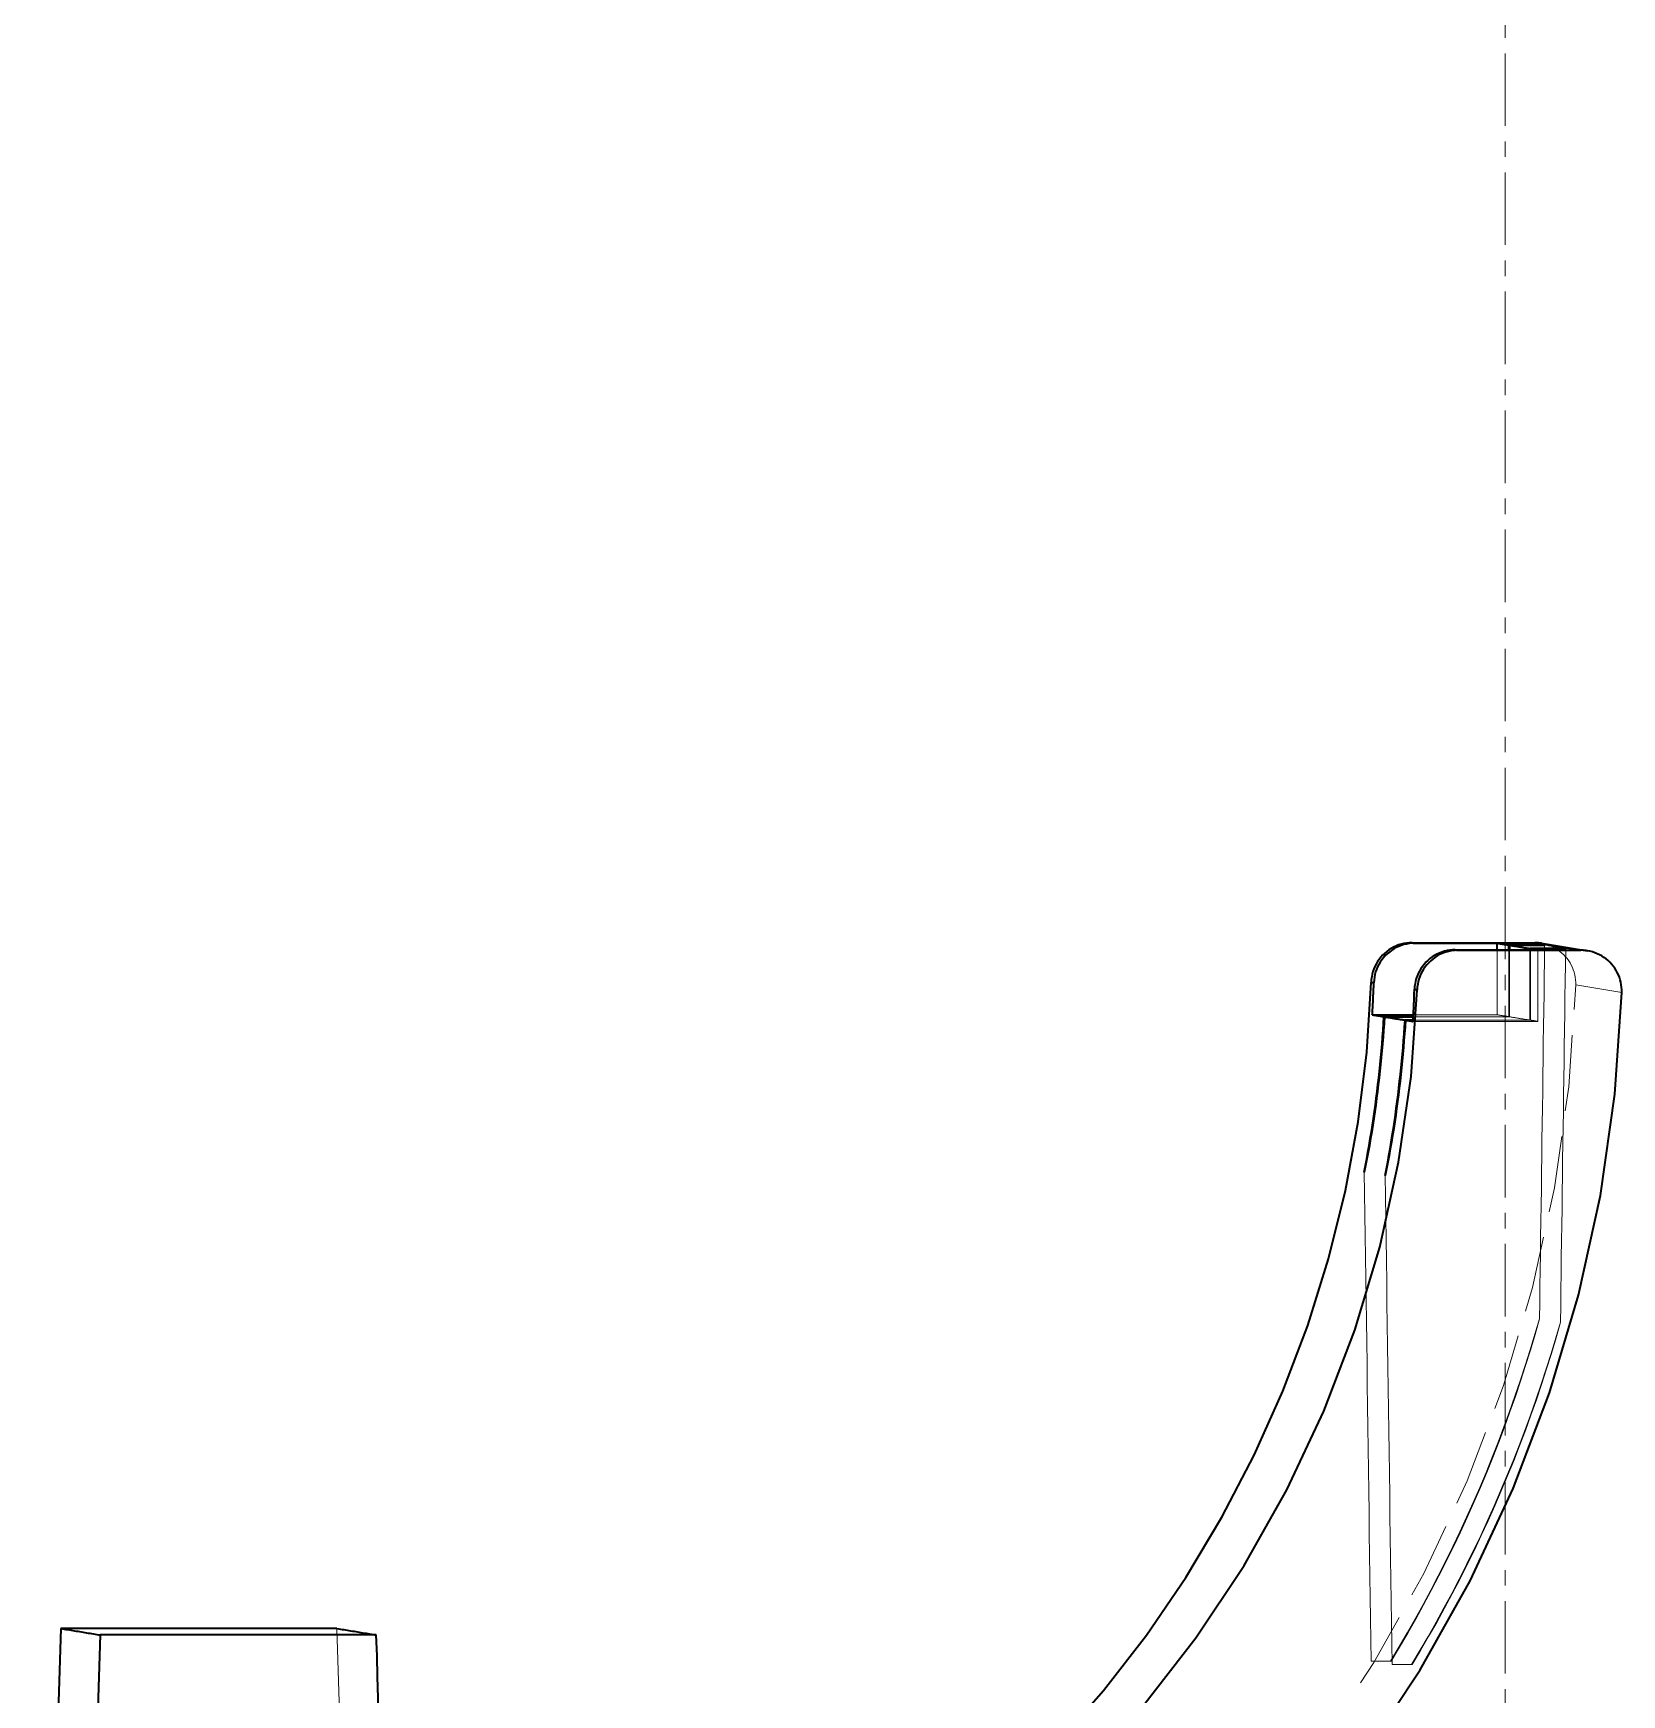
# Model space of a CAD drawing. Header units: millimetres. Extents: x 10 to 410, y 10 to 287.
# Drawn here: x 317.78 to 333.13, y 76.15 to 92.2 of the extents above; entities that cross this region are included whole.
import ezdxf

# ---------------------------------------------------------------- set-up
doc = ezdxf.new("R2010")
doc.units = ezdxf.units.MM
doc.linetypes.add('CENTER', pattern=[1.15, 0.7, -0.15, 0.15, -0.15])
doc.linetypes.add('DASHED', pattern=[0.75, 0.5, -0.25])
for name, color, linetype, lineweight in [('CENTER', 4, 'CENTER', 13), ('HIDDEN', 8, 'DASHED', 18), ('VISIBLE', 7, 'CONTINUOUS', 35)]:
    doc.layers.add(name, color=color, linetype=linetype, lineweight=lineweight)

msp = doc.modelspace()

# ---------------------------------------------------------------- linework, layer by layer
at = {"layer": 'CENTER'}
msp.add_line((332, 66), (332, 155), dxfattribs=at)
at = {"layer": 'HIDDEN'}
for points in [[(331.924, 82.714), (331.924, 82.741), (331.924, 82.768), (331.924, 82.795), (331.924, 82.823), (331.924, 82.85), (331.924, 82.877), (331.924, 82.905), (331.924, 82.932), (331.924, 82.959), (331.924, 82.987), (331.924, 83.014), (331.924, 83.041), (331.924, 83.068), (331.924, 83.096), (331.924, 83.123), (331.924, 83.15), (331.924, 83.178), (331.924, 83.205), (331.924, 83.232), (331.924, 83.26), (331.924, 83.287), (331.924, 83.314), (331.924, 83.341)], [(332.036, 82.695), (332.036, 82.723), (332.036, 82.751), (332.036, 82.78), (332.036, 82.808), (332.036, 82.836), (332.036, 82.864), (332.036, 82.892), (332.036, 82.92), (332.036, 82.948), (332.036, 82.976), (332.036, 83.004), (332.036, 83.032), (332.036, 83.06), (332.036, 83.089), (332.036, 83.117), (332.036, 83.145), (332.036, 83.173), (332.036, 83.201), (332.036, 83.229), (332.036, 83.257), (332.036, 83.285), (332.036, 83.313), (332.036, 83.341)], [(332.042, 83.341), (332.042, 83.313), (332.042, 83.285), (332.042, 83.257), (332.042, 83.229), (332.042, 83.201), (332.042, 83.173), (332.042, 83.145), (332.042, 83.116), (332.042, 83.088), (332.042, 83.06), (332.042, 83.032), (332.042, 83.004), (332.042, 82.976), (332.042, 82.948), (332.042, 82.919), (332.042, 82.891), (332.042, 82.863), (332.042, 82.835), (332.042, 82.807), (332.042, 82.779), (332.042, 82.751), (332.042, 82.722), (332.042, 82.694)], [(332.239, 82.662), (332.239, 82.692), (332.239, 82.721), (332.239, 82.751), (332.239, 82.781), (332.239, 82.81), (332.239, 82.84), (332.239, 82.869), (332.239, 82.899), (332.239, 82.928), (332.239, 82.958), (332.239, 82.987), (332.239, 83.017), (332.239, 83.046), (332.239, 83.076), (332.239, 83.105), (332.239, 83.135), (332.239, 83.164), (332.239, 83.194), (332.239, 83.223), (332.239, 83.253), (332.239, 83.282), (332.239, 83.312), (332.239, 83.341)], [(332.244, 83.341), (332.244, 83.312), (332.244, 83.282), (332.244, 83.253), (332.244, 83.223), (332.244, 83.194), (332.244, 83.164), (332.244, 83.135), (332.244, 83.105), (332.244, 83.075), (332.244, 83.046), (332.244, 83.016), (332.244, 82.987), (332.244, 82.957), (332.244, 82.928), (332.244, 82.898), (332.244, 82.868), (332.244, 82.839), (332.244, 82.809), (332.244, 82.78), (332.244, 82.75), (332.244, 82.721), (332.244, 82.691), (332.244, 82.662)], [(332.316, 82.65), (332.316, 82.68), (332.316, 82.71), (332.316, 82.74), (332.316, 82.77), (332.316, 82.8), (332.316, 82.83), (332.316, 82.86), (332.316, 82.89), (332.316, 82.92), (332.316, 82.951), (332.316, 82.981), (332.316, 83.011), (332.316, 83.041), (332.316, 83.071), (332.316, 83.101), (332.316, 83.131), (332.316, 83.161), (332.316, 83.191), (332.316, 83.221), (332.316, 83.251), (332.316, 83.281), (332.316, 83.311), (332.316, 83.341)], [(332.332, 79.778), (332.334, 79.934), (332.337, 80.091), (332.339, 80.248), (332.341, 80.405), (332.343, 80.562), (332.345, 80.719), (332.347, 80.876), (332.35, 81.033), (332.352, 81.19), (332.354, 81.347), (332.356, 81.504), (332.358, 81.66), (332.361, 81.817), (332.363, 81.974), (332.365, 82.131), (332.367, 82.288), (332.369, 82.445), (332.371, 82.602), (332.374, 82.759), (332.376, 82.916), (332.378, 83.073), (332.38, 83.23), (332.382, 83.386)], [(332.682, 83.002), (332.682, 83.027), (332.68, 83.052), (332.677, 83.076), (332.673, 83.1), (332.666, 83.124), (332.659, 83.148), (332.65, 83.171), (332.639, 83.193), (332.627, 83.215), (332.614, 83.236), (332.599, 83.256), (332.584, 83.275), (332.567, 83.293), (332.549, 83.31), (332.53, 83.326), (332.51, 83.341), (332.489, 83.354), (332.467, 83.366), (332.445, 83.376), (332.422, 83.386), (332.398, 83.393), (332.374, 83.4), (332.35, 83.404)], [(332.535, 79.745), (332.537, 79.902), (332.539, 80.059), (332.541, 80.215), (332.543, 80.372), (332.545, 80.529), (332.548, 80.686), (332.55, 80.843), (332.552, 81), (332.554, 81.157), (332.556, 81.314), (332.559, 81.471), (332.561, 81.628), (332.563, 81.785), (332.565, 81.941), (332.567, 82.098), (332.569, 82.255), (332.572, 82.412), (332.574, 82.569), (332.576, 82.726), (332.578, 82.883), (332.58, 83.04), (332.582, 83.197), (332.585, 83.354)], [(317.214, 70.243), (318.193, 70.121), (319.178, 70.072), (320.164, 70.096), (321.145, 70.192), (322.117, 70.361), (323.073, 70.601), (324.01, 70.912), (324.92, 71.29), (325.801, 71.735), (326.646, 72.243), (327.451, 72.813), (328.212, 73.441), (328.924, 74.123), (329.584, 74.856), (330.188, 75.635), (330.733, 76.457), (331.216, 77.318), (331.633, 78.211), (331.984, 79.133), (332.265, 80.078), (332.476, 81.042), (332.615, 82.018), (332.682, 83.002)], [(332.682, 83.002), (332.701, 82.999), (332.721, 82.996), (332.74, 82.993), (332.759, 82.99), (332.779, 82.986), (332.798, 82.983), (332.817, 82.98), (332.837, 82.977), (332.856, 82.974), (332.875, 82.971), (332.895, 82.968), (332.914, 82.964), (332.933, 82.961), (332.953, 82.958), (332.972, 82.955), (332.991, 82.952), (333.011, 82.949), (333.03, 82.946), (333.05, 82.942), (333.069, 82.939), (333.088, 82.936), (333.108, 82.933), (333.127, 82.93)], [(331.11, 82.662), (331.16, 82.662), (331.209, 82.661), (331.258, 82.661), (331.308, 82.661), (331.357, 82.661), (331.406, 82.661), (331.456, 82.661), (331.505, 82.661), (331.554, 82.661), (331.603, 82.661), (331.653, 82.661), (331.702, 82.661), (331.751, 82.661), (331.801, 82.661), (331.85, 82.661), (331.899, 82.661), (331.949, 82.661), (331.998, 82.661), (332.047, 82.661), (332.097, 82.661), (332.146, 82.661), (332.195, 82.661), (332.244, 82.662)], [(332.239, 82.662), (332.19, 82.662), (332.141, 82.662), (332.092, 82.662), (332.043, 82.663), (331.994, 82.663), (331.944, 82.663), (331.895, 82.663), (331.846, 82.663), (331.797, 82.663), (331.748, 82.663), (331.699, 82.663), (331.65, 82.663), (331.601, 82.663), (331.552, 82.663), (331.503, 82.663), (331.454, 82.663), (331.405, 82.663), (331.356, 82.663), (331.307, 82.662), (331.258, 82.662), (331.209, 82.662), (331.16, 82.662), (331.111, 82.662)], [(332.036, 82.695), (331.996, 82.695), (331.956, 82.695), (331.916, 82.695), (331.876, 82.695), (331.836, 82.695), (331.795, 82.695), (331.755, 82.695), (331.715, 82.695), (331.675, 82.695), (331.635, 82.695), (331.595, 82.695), (331.554, 82.695), (331.514, 82.695), (331.474, 82.695), (331.434, 82.695), (331.394, 82.695), (331.354, 82.695), (331.313, 82.695), (331.273, 82.695), (331.233, 82.695), (331.193, 82.695), (331.153, 82.695), (331.112, 82.695)], [(331.112, 82.694), (331.153, 82.694), (331.193, 82.694), (331.234, 82.694), (331.274, 82.694), (331.315, 82.694), (331.355, 82.694), (331.395, 82.694), (331.436, 82.694), (331.476, 82.694), (331.517, 82.694), (331.557, 82.694), (331.597, 82.694), (331.638, 82.694), (331.678, 82.694), (331.719, 82.694), (331.759, 82.694), (331.8, 82.694), (331.84, 82.694), (331.88, 82.694), (331.921, 82.694), (331.961, 82.694), (332.002, 82.694), (332.042, 82.694)], [(331.113, 82.714), (331.149, 82.714), (331.184, 82.714), (331.219, 82.714), (331.254, 82.714), (331.29, 82.714), (331.325, 82.714), (331.36, 82.714), (331.395, 82.714), (331.431, 82.714), (331.466, 82.714), (331.501, 82.714), (331.536, 82.714), (331.572, 82.714), (331.607, 82.714), (331.642, 82.714), (331.677, 82.714), (331.713, 82.714), (331.748, 82.714), (331.783, 82.714), (331.818, 82.714), (331.854, 82.714), (331.889, 82.714), (331.924, 82.714)], [(331.924, 82.714), (331.929, 82.713), (331.934, 82.712), (331.939, 82.711), (331.944, 82.71), (331.948, 82.71), (331.953, 82.709), (331.958, 82.708), (331.963, 82.707), (331.968, 82.706), (331.973, 82.706), (331.978, 82.705), (331.983, 82.704), (331.988, 82.703), (331.992, 82.702), (331.997, 82.702), (332.002, 82.701), (332.007, 82.7), (332.012, 82.699), (332.017, 82.698), (332.022, 82.698), (332.027, 82.697), (332.032, 82.696), (332.036, 82.695)], [(332.042, 82.694), (332.051, 82.693), (332.059, 82.692), (332.068, 82.69), (332.076, 82.689), (332.085, 82.687), (332.093, 82.686), (332.102, 82.685), (332.111, 82.683), (332.119, 82.682), (332.128, 82.68), (332.136, 82.679), (332.145, 82.678), (332.153, 82.676), (332.162, 82.675), (332.17, 82.674), (332.179, 82.672), (332.187, 82.671), (332.196, 82.669), (332.205, 82.668), (332.213, 82.667), (332.222, 82.665), (332.23, 82.664), (332.239, 82.662)], [(332.244, 82.662), (332.248, 82.661), (332.251, 82.661), (332.254, 82.66), (332.257, 82.659), (332.26, 82.659), (332.263, 82.658), (332.266, 82.658), (332.269, 82.657), (332.273, 82.657), (332.276, 82.656), (332.279, 82.656), (332.282, 82.655), (332.285, 82.655), (332.288, 82.654), (332.291, 82.654), (332.295, 82.653), (332.298, 82.653), (332.301, 82.652), (332.304, 82.652), (332.307, 82.651), (332.31, 82.651), (332.313, 82.65), (332.316, 82.65)], [(331.11, 82.65), (331.162, 82.65), (331.215, 82.65), (331.267, 82.65), (331.32, 82.65), (331.372, 82.65), (331.425, 82.65), (331.477, 82.65), (331.529, 82.65), (331.582, 82.65), (331.634, 82.65), (331.687, 82.65), (331.739, 82.65), (331.792, 82.65), (331.844, 82.65), (331.897, 82.65), (331.949, 82.65), (332.002, 82.65), (332.054, 82.65), (332.107, 82.65), (332.159, 82.65), (332.212, 82.65), (332.264, 82.65), (332.316, 82.65)], [(330.705, 76.47), (330.703, 76.676), (330.7, 76.881), (330.697, 77.086), (330.694, 77.292), (330.691, 77.497), (330.688, 77.702), (330.686, 77.908), (330.683, 78.113), (330.68, 78.318), (330.677, 78.523), (330.674, 78.729), (330.671, 78.934), (330.668, 79.139), (330.666, 79.345), (330.663, 79.55), (330.66, 79.755), (330.657, 79.961), (330.654, 80.166), (330.651, 80.371), (330.648, 80.577), (330.646, 80.782), (330.643, 80.987), (330.64, 81.193)], [(330.908, 76.437), (330.905, 76.643), (330.902, 76.848), (330.899, 77.053), (330.896, 77.259), (330.894, 77.464), (330.891, 77.669), (330.888, 77.875), (330.885, 78.08), (330.882, 78.285), (330.879, 78.491), (330.876, 78.696), (330.874, 78.901), (330.871, 79.107), (330.868, 79.312), (330.865, 79.517), (330.862, 79.723), (330.859, 79.928), (330.856, 80.133), (330.854, 80.339), (330.851, 80.544), (330.848, 80.749), (330.845, 80.955), (330.842, 81.16)], [(330.894, 76.471), (330.975, 76.606), (331.054, 76.742), (331.131, 76.879), (331.207, 77.016), (331.281, 77.155), (331.354, 77.295), (331.425, 77.435), (331.494, 77.576), (331.562, 77.718), (331.628, 77.861), (331.692, 78.004), (331.755, 78.148), (331.816, 78.293), (331.875, 78.439), (331.933, 78.585), (331.989, 78.732), (332.043, 78.88), (332.095, 79.028), (332.146, 79.177), (332.195, 79.326), (332.242, 79.476), (332.288, 79.627), (332.332, 79.778)], [(332.332, 79.778), (332.29, 79.626), (332.245, 79.475), (332.198, 79.325), (332.15, 79.176), (332.1, 79.027), (332.047, 78.878), (331.994, 78.731), (331.938, 78.584), (331.881, 78.437), (331.822, 78.291), (331.761, 78.147), (331.698, 78.002), (331.634, 77.859), (331.568, 77.716), (331.5, 77.574), (331.431, 77.433), (331.36, 77.293), (331.287, 77.153), (331.213, 77.015), (331.137, 76.877), (331.059, 76.74), (330.98, 76.605), (330.899, 76.47)], [(332.332, 79.778), (332.332, 79.778), (332.332, 79.778), (332.332, 79.778), (332.332, 79.778), (332.332, 79.778), (332.332, 79.778), (332.332, 79.778), (332.332, 79.778), (332.332, 79.778), (332.332, 79.778), (332.332, 79.778), (332.332, 79.778), (332.332, 79.778), (332.332, 79.778), (332.332, 79.778), (332.332, 79.778), (332.332, 79.778), (332.332, 79.778), (332.332, 79.778), (332.332, 79.778), (332.332, 79.778), (332.332, 79.778), (332.332, 79.778)], [(331.097, 76.438), (331.177, 76.573), (331.256, 76.709), (331.334, 76.846), (331.409, 76.984), (331.484, 77.122), (331.556, 77.262), (331.627, 77.402), (331.696, 77.543), (331.764, 77.685), (331.83, 77.828), (331.894, 77.971), (331.957, 78.116), (332.018, 78.26), (332.077, 78.406), (332.135, 78.552), (332.191, 78.699), (332.245, 78.847), (332.297, 78.995), (332.348, 79.144), (332.397, 79.294), (332.444, 79.443), (332.49, 79.594), (332.535, 79.745)], [(332.535, 79.745), (332.492, 79.593), (332.447, 79.443), (332.401, 79.292), (332.352, 79.143), (332.302, 78.994), (332.25, 78.846), (332.196, 78.698), (332.14, 78.551), (332.083, 78.404), (332.024, 78.259), (331.963, 78.114), (331.9, 77.969), (331.836, 77.826), (331.77, 77.683), (331.703, 77.541), (331.633, 77.4), (331.562, 77.26), (331.489, 77.12), (331.415, 76.982), (331.339, 76.844), (331.261, 76.708), (331.182, 76.572), (331.101, 76.437)], [(332.535, 79.745), (332.535, 79.745), (332.535, 79.745), (332.535, 79.745), (332.535, 79.745), (332.535, 79.745), (332.535, 79.745), (332.535, 79.745), (332.535, 79.745), (332.535, 79.745), (332.535, 79.745), (332.535, 79.745), (332.535, 79.745), (332.535, 79.745), (332.535, 79.745), (332.535, 79.745), (332.535, 79.745), (332.535, 79.745), (332.535, 79.745), (332.535, 79.745), (332.535, 79.745), (332.535, 79.745), (332.535, 79.745), (332.535, 79.745)], [(320.86, 72.138), (320.854, 72.34), (320.847, 72.542), (320.841, 72.744), (320.835, 72.946), (320.829, 73.148), (320.822, 73.35), (320.816, 73.552), (320.81, 73.754), (320.804, 73.956), (320.797, 74.158), (320.791, 74.36), (320.785, 74.562), (320.779, 74.764), (320.772, 74.966), (320.766, 75.168), (320.76, 75.37), (320.754, 75.572), (320.747, 75.774), (320.741, 75.976), (320.735, 76.178), (320.729, 76.38), (320.722, 76.582), (320.716, 76.784)], [(330.894, 76.471), (330.886, 76.471), (330.878, 76.471), (330.87, 76.471), (330.862, 76.471), (330.853, 76.471), (330.845, 76.471), (330.837, 76.471), (330.829, 76.471), (330.82, 76.471), (330.812, 76.471), (330.804, 76.471), (330.796, 76.471), (330.788, 76.471), (330.779, 76.47), (330.771, 76.47), (330.763, 76.47), (330.755, 76.47), (330.747, 76.47), (330.738, 76.47), (330.73, 76.47), (330.722, 76.47), (330.714, 76.47), (330.705, 76.47)], [(330.705, 76.47), (330.714, 76.47), (330.722, 76.47), (330.731, 76.47), (330.739, 76.47), (330.747, 76.47), (330.756, 76.47), (330.764, 76.47), (330.773, 76.47), (330.781, 76.47), (330.789, 76.47), (330.798, 76.47), (330.806, 76.47), (330.815, 76.47), (330.823, 76.47), (330.831, 76.47), (330.84, 76.47), (330.848, 76.47), (330.857, 76.47), (330.865, 76.47), (330.873, 76.47), (330.882, 76.47), (330.89, 76.47), (330.899, 76.47)], [(330.894, 76.471), (330.895, 76.471), (330.895, 76.471), (330.895, 76.471), (330.895, 76.47), (330.895, 76.47), (330.896, 76.47), (330.896, 76.47), (330.896, 76.47), (330.896, 76.47), (330.896, 76.47), (330.896, 76.47), (330.897, 76.47), (330.897, 76.47), (330.897, 76.47), (330.897, 76.47), (330.897, 76.47), (330.898, 76.47), (330.898, 76.47), (330.898, 76.47), (330.898, 76.47), (330.898, 76.47), (330.898, 76.47), (330.899, 76.47)], [(331.097, 76.438), (331.089, 76.438), (331.08, 76.438), (331.072, 76.438), (331.064, 76.438), (331.056, 76.438), (331.047, 76.438), (331.039, 76.438), (331.031, 76.438), (331.023, 76.438), (331.015, 76.438), (331.006, 76.438), (330.998, 76.438), (330.99, 76.438), (330.982, 76.438), (330.974, 76.438), (330.965, 76.438), (330.957, 76.438), (330.949, 76.438), (330.941, 76.438), (330.932, 76.438), (330.924, 76.438), (330.916, 76.438), (330.908, 76.437)], [(330.908, 76.437), (330.916, 76.437), (330.925, 76.437), (330.933, 76.437), (330.941, 76.437), (330.95, 76.437), (330.958, 76.437), (330.967, 76.437), (330.975, 76.437), (330.983, 76.437), (330.992, 76.437), (331, 76.437), (331.009, 76.437), (331.017, 76.437), (331.025, 76.437), (331.034, 76.437), (331.042, 76.437), (331.051, 76.437), (331.059, 76.437), (331.067, 76.437), (331.076, 76.437), (331.084, 76.437), (331.093, 76.437), (331.101, 76.437)], [(331.097, 76.438), (331.097, 76.438), (331.097, 76.438), (331.097, 76.438), (331.097, 76.438), (331.098, 76.438), (331.098, 76.438), (331.098, 76.438), (331.098, 76.438), (331.098, 76.438), (331.099, 76.437), (331.099, 76.437), (331.099, 76.437), (331.099, 76.437), (331.099, 76.437), (331.1, 76.437), (331.1, 76.437), (331.1, 76.437), (331.1, 76.437), (331.1, 76.437), (331.1, 76.437), (331.101, 76.437), (331.101, 76.437), (331.101, 76.437)]]:
    msp.add_lwpolyline(points, dxfattribs=at)
at = {"layer": 'VISIBLE'}
for points in [[(331.101, 83.409), (331.074, 83.409), (331.048, 83.406), (331.022, 83.401), (330.996, 83.395), (330.971, 83.388), (330.946, 83.378), (330.922, 83.367), (330.899, 83.354), (330.877, 83.34), (330.856, 83.324), (330.836, 83.307), (330.817, 83.289), (330.799, 83.269), (330.782, 83.249), (330.768, 83.227), (330.754, 83.204), (330.742, 83.181), (330.732, 83.156), (330.723, 83.131), (330.716, 83.106), (330.711, 83.08), (330.707, 83.054), (330.706, 83.027)], [(331.127, 83.405), (331.101, 83.404), (331.074, 83.402), (331.048, 83.397), (331.023, 83.391), (330.997, 83.383), (330.973, 83.374), (330.949, 83.363), (330.926, 83.35), (330.903, 83.336), (330.882, 83.32), (330.862, 83.303), (330.843, 83.285), (330.825, 83.265), (330.809, 83.244), (330.794, 83.223), (330.78, 83.2), (330.768, 83.176), (330.758, 83.152), (330.749, 83.127), (330.743, 83.102), (330.737, 83.076), (330.734, 83.05), (330.732, 83.023)], [(331.101, 83.409), (331.152, 83.409), (331.204, 83.409), (331.255, 83.409), (331.307, 83.409), (331.359, 83.409), (331.41, 83.409), (331.462, 83.409), (331.513, 83.409), (331.565, 83.409), (331.616, 83.409), (331.668, 83.409), (331.72, 83.409), (331.771, 83.409), (331.823, 83.409), (331.874, 83.409), (331.926, 83.409), (331.977, 83.409), (332.029, 83.409), (332.081, 83.409), (332.132, 83.409), (332.184, 83.409), (332.235, 83.409), (332.287, 83.409)], [(331.101, 83.409), (331.102, 83.409), (331.103, 83.409), (331.104, 83.409), (331.105, 83.409), (331.106, 83.408), (331.107, 83.408), (331.109, 83.408), (331.11, 83.408), (331.111, 83.408), (331.112, 83.408), (331.113, 83.407), (331.114, 83.407), (331.115, 83.407), (331.117, 83.407), (331.118, 83.407), (331.119, 83.406), (331.12, 83.406), (331.121, 83.406), (331.122, 83.406), (331.123, 83.406), (331.125, 83.405), (331.126, 83.405), (331.127, 83.405)], [(331.519, 83.341), (331.493, 83.341), (331.467, 83.338), (331.441, 83.334), (331.415, 83.327), (331.39, 83.32), (331.365, 83.31), (331.341, 83.299), (331.318, 83.286), (331.296, 83.272), (331.274, 83.256), (331.254, 83.239), (331.235, 83.221), (331.218, 83.201), (331.201, 83.181), (331.186, 83.159), (331.173, 83.136), (331.161, 83.113), (331.151, 83.088), (331.142, 83.063), (331.135, 83.038), (331.13, 83.012), (331.126, 82.986), (331.124, 82.96)], [(331.127, 83.405), (331.162, 83.405), (331.196, 83.405), (331.231, 83.405), (331.266, 83.405), (331.3, 83.405), (331.335, 83.405), (331.37, 83.405), (331.404, 83.405), (331.439, 83.405), (331.473, 83.405), (331.508, 83.405), (331.543, 83.405), (331.577, 83.405), (331.612, 83.405), (331.647, 83.405), (331.681, 83.405), (331.716, 83.405), (331.751, 83.405), (331.785, 83.405), (331.82, 83.405), (331.855, 83.405), (331.889, 83.405), (331.924, 83.405)], [(331.546, 83.337), (331.519, 83.336), (331.493, 83.334), (331.467, 83.329), (331.441, 83.323), (331.416, 83.315), (331.391, 83.306), (331.367, 83.295), (331.344, 83.282), (331.322, 83.268), (331.301, 83.252), (331.281, 83.235), (331.262, 83.217), (331.244, 83.197), (331.228, 83.176), (331.213, 83.155), (331.199, 83.132), (331.187, 83.108), (331.177, 83.084), (331.168, 83.059), (331.161, 83.034), (331.156, 83.008), (331.152, 82.982), (331.151, 82.955)], [(331.519, 83.341), (331.554, 83.341), (331.589, 83.341), (331.623, 83.341), (331.658, 83.341), (331.693, 83.341), (331.727, 83.341), (331.762, 83.341), (331.797, 83.341), (331.831, 83.341), (331.866, 83.341), (331.901, 83.341), (331.935, 83.341), (331.97, 83.341), (332.005, 83.341), (332.039, 83.341), (332.074, 83.341), (332.109, 83.341), (332.143, 83.341), (332.178, 83.341), (332.212, 83.341), (332.247, 83.341), (332.282, 83.341), (332.316, 83.341)], [(331.519, 83.341), (331.521, 83.341), (331.522, 83.341), (331.523, 83.341), (331.524, 83.341), (331.525, 83.341), (331.526, 83.34), (331.527, 83.34), (331.529, 83.34), (331.53, 83.34), (331.531, 83.34), (331.532, 83.339), (331.533, 83.339), (331.534, 83.339), (331.535, 83.339), (331.537, 83.339), (331.538, 83.338), (331.539, 83.338), (331.54, 83.338), (331.541, 83.338), (331.542, 83.338), (331.543, 83.338), (331.545, 83.337), (331.546, 83.337)], [(331.546, 83.337), (331.597, 83.337), (331.649, 83.337), (331.7, 83.337), (331.752, 83.337), (331.804, 83.337), (331.855, 83.337), (331.907, 83.337), (331.958, 83.337), (332.01, 83.337), (332.061, 83.337), (332.113, 83.337), (332.165, 83.337), (332.216, 83.337), (332.268, 83.337), (332.319, 83.337), (332.371, 83.337), (332.422, 83.337), (332.474, 83.337), (332.526, 83.337), (332.577, 83.337), (332.629, 83.337), (332.68, 83.337), (332.732, 83.337)], [(331.924, 83.405), (331.929, 83.404), (331.934, 83.404), (331.939, 83.403), (331.944, 83.402), (331.948, 83.401), (331.953, 83.4), (331.958, 83.4), (331.963, 83.399), (331.968, 83.398), (331.973, 83.397), (331.978, 83.396), (331.983, 83.396), (331.988, 83.395), (331.992, 83.394), (331.997, 83.393), (332.002, 83.392), (332.007, 83.392), (332.012, 83.391), (332.017, 83.39), (332.022, 83.389), (332.027, 83.388), (332.032, 83.388), (332.036, 83.387)], [(331.924, 83.341), (331.924, 83.344), (331.924, 83.347), (331.924, 83.35), (331.924, 83.353), (331.924, 83.355), (331.924, 83.358), (331.924, 83.361), (331.924, 83.364), (331.924, 83.366), (331.924, 83.369), (331.924, 83.372), (331.924, 83.375), (331.924, 83.377), (331.924, 83.38), (331.924, 83.383), (331.924, 83.386), (331.924, 83.389), (331.924, 83.391), (331.924, 83.394), (331.924, 83.397), (331.924, 83.4), (331.924, 83.402), (331.924, 83.405)], [(332.382, 83.386), (332.367, 83.387), (332.352, 83.387), (332.337, 83.387), (332.322, 83.387), (332.307, 83.387), (332.292, 83.387), (332.277, 83.387), (332.262, 83.387), (332.247, 83.387), (332.232, 83.387), (332.217, 83.387), (332.202, 83.387), (332.187, 83.387), (332.172, 83.387), (332.157, 83.387), (332.142, 83.387), (332.127, 83.387), (332.112, 83.387), (332.097, 83.387), (332.082, 83.387), (332.067, 83.387), (332.051, 83.387), (332.036, 83.387)], [(332.036, 83.341), (332.036, 83.343), (332.036, 83.345), (332.036, 83.347), (332.036, 83.349), (332.036, 83.351), (332.036, 83.353), (332.036, 83.355), (332.036, 83.357), (332.036, 83.359), (332.036, 83.361), (332.036, 83.363), (332.036, 83.365), (332.036, 83.367), (332.036, 83.369), (332.036, 83.371), (332.036, 83.373), (332.036, 83.375), (332.036, 83.377), (332.036, 83.379), (332.036, 83.381), (332.036, 83.383), (332.036, 83.385), (332.036, 83.387)], [(332.042, 83.386), (332.042, 83.384), (332.042, 83.382), (332.042, 83.38), (332.042, 83.378), (332.042, 83.376), (332.042, 83.374), (332.042, 83.372), (332.042, 83.37), (332.042, 83.369), (332.042, 83.367), (332.042, 83.365), (332.042, 83.363), (332.042, 83.361), (332.042, 83.359), (332.042, 83.357), (332.042, 83.355), (332.042, 83.353), (332.042, 83.351), (332.042, 83.349), (332.042, 83.347), (332.042, 83.345), (332.042, 83.343), (332.042, 83.341)], [(332.042, 83.386), (332.057, 83.386), (332.072, 83.386), (332.087, 83.386), (332.101, 83.386), (332.116, 83.386), (332.131, 83.386), (332.146, 83.386), (332.16, 83.386), (332.175, 83.386), (332.19, 83.386), (332.205, 83.386), (332.22, 83.386), (332.234, 83.386), (332.249, 83.386), (332.264, 83.386), (332.279, 83.386), (332.294, 83.386), (332.308, 83.386), (332.323, 83.386), (332.338, 83.386), (332.353, 83.386), (332.368, 83.386), (332.382, 83.386)], [(332.042, 83.386), (332.051, 83.385), (332.059, 83.383), (332.068, 83.382), (332.076, 83.38), (332.085, 83.379), (332.093, 83.378), (332.102, 83.376), (332.111, 83.375), (332.119, 83.373), (332.128, 83.372), (332.136, 83.371), (332.145, 83.369), (332.153, 83.368), (332.162, 83.367), (332.17, 83.365), (332.179, 83.364), (332.187, 83.362), (332.196, 83.361), (332.205, 83.36), (332.213, 83.358), (332.222, 83.357), (332.23, 83.355), (332.239, 83.354)], [(332.585, 83.354), (332.57, 83.354), (332.555, 83.354), (332.54, 83.354), (332.524, 83.354), (332.509, 83.354), (332.494, 83.354), (332.479, 83.354), (332.464, 83.354), (332.449, 83.354), (332.434, 83.354), (332.419, 83.354), (332.404, 83.354), (332.389, 83.354), (332.374, 83.354), (332.359, 83.354), (332.344, 83.354), (332.329, 83.354), (332.314, 83.354), (332.299, 83.354), (332.284, 83.354), (332.269, 83.354), (332.254, 83.354), (332.239, 83.354)], [(332.239, 83.341), (332.239, 83.342), (332.239, 83.343), (332.239, 83.343), (332.239, 83.344), (332.239, 83.344), (332.239, 83.345), (332.239, 83.345), (332.239, 83.346), (332.239, 83.346), (332.239, 83.347), (332.239, 83.347), (332.239, 83.348), (332.239, 83.349), (332.239, 83.349), (332.239, 83.35), (332.239, 83.35), (332.239, 83.351), (332.239, 83.351), (332.239, 83.352), (332.239, 83.352), (332.239, 83.353), (332.239, 83.354), (332.239, 83.354)], [(332.244, 83.353), (332.259, 83.353), (332.274, 83.353), (332.289, 83.353), (332.304, 83.353), (332.318, 83.353), (332.333, 83.353), (332.348, 83.353), (332.363, 83.353), (332.378, 83.353), (332.392, 83.353), (332.407, 83.353), (332.422, 83.353), (332.437, 83.353), (332.452, 83.353), (332.466, 83.353), (332.481, 83.353), (332.496, 83.353), (332.511, 83.353), (332.526, 83.353), (332.54, 83.353), (332.555, 83.353), (332.57, 83.353), (332.585, 83.354)], [(332.244, 83.353), (332.244, 83.353), (332.244, 83.352), (332.244, 83.352), (332.244, 83.351), (332.244, 83.351), (332.244, 83.35), (332.244, 83.35), (332.244, 83.349), (332.244, 83.349), (332.244, 83.348), (332.244, 83.348), (332.244, 83.347), (332.244, 83.347), (332.244, 83.346), (332.244, 83.346), (332.244, 83.345), (332.244, 83.344), (332.244, 83.344), (332.244, 83.343), (332.244, 83.343), (332.244, 83.342), (332.244, 83.342), (332.244, 83.341)], [(332.244, 83.353), (332.248, 83.353), (332.251, 83.352), (332.254, 83.352), (332.257, 83.351), (332.26, 83.351), (332.263, 83.35), (332.266, 83.35), (332.27, 83.349), (332.273, 83.349), (332.276, 83.348), (332.279, 83.348), (332.282, 83.347), (332.285, 83.347), (332.288, 83.346), (332.291, 83.346), (332.295, 83.345), (332.298, 83.344), (332.301, 83.344), (332.304, 83.343), (332.307, 83.343), (332.31, 83.342), (332.313, 83.342), (332.316, 83.341)], [(332.35, 83.404), (332.347, 83.405), (332.345, 83.405), (332.342, 83.406), (332.339, 83.406), (332.336, 83.406), (332.334, 83.407), (332.331, 83.407), (332.328, 83.407), (332.325, 83.407), (332.323, 83.408), (332.32, 83.408), (332.317, 83.408), (332.314, 83.408), (332.312, 83.409), (332.309, 83.409), (332.306, 83.409), (332.303, 83.409), (332.301, 83.409), (332.298, 83.409), (332.295, 83.409), (332.292, 83.409), (332.29, 83.409), (332.287, 83.409)], [(332.287, 83.409), (332.306, 83.406), (332.326, 83.403), (332.345, 83.4), (332.364, 83.397), (332.384, 83.394), (332.403, 83.391), (332.422, 83.387), (332.442, 83.384), (332.461, 83.381), (332.48, 83.378), (332.5, 83.375), (332.519, 83.372), (332.538, 83.369), (332.558, 83.365), (332.577, 83.362), (332.596, 83.359), (332.616, 83.356), (332.635, 83.353), (332.655, 83.35), (332.674, 83.347), (332.693, 83.343), (332.713, 83.34), (332.732, 83.337)], [(332.35, 83.404), (332.369, 83.401), (332.389, 83.398), (332.408, 83.395), (332.428, 83.392), (332.447, 83.389), (332.466, 83.385), (332.486, 83.382), (332.505, 83.379), (332.524, 83.376), (332.544, 83.373), (332.563, 83.37), (332.582, 83.367), (332.602, 83.363), (332.621, 83.36), (332.64, 83.357), (332.66, 83.354), (332.679, 83.351), (332.698, 83.348), (332.718, 83.345), (332.737, 83.341), (332.757, 83.338), (332.776, 83.335), (332.795, 83.332)], [(332.382, 83.386), (332.382, 83.386), (332.382, 83.386), (332.382, 83.386), (332.382, 83.386), (332.382, 83.386), (332.382, 83.386), (332.382, 83.386), (332.382, 83.386), (332.382, 83.386), (332.382, 83.386), (332.382, 83.386), (332.382, 83.386), (332.382, 83.386), (332.382, 83.386), (332.382, 83.386), (332.382, 83.386), (332.382, 83.386), (332.382, 83.386), (332.382, 83.386), (332.382, 83.386), (332.382, 83.386), (332.382, 83.386), (332.382, 83.386)], [(332.585, 83.354), (332.585, 83.354), (332.585, 83.354), (332.585, 83.354), (332.585, 83.354), (332.585, 83.354), (332.585, 83.354), (332.585, 83.354), (332.585, 83.354), (332.585, 83.354), (332.585, 83.354), (332.585, 83.354), (332.585, 83.354), (332.585, 83.354), (332.585, 83.354), (332.585, 83.354), (332.585, 83.354), (332.585, 83.354), (332.585, 83.354), (332.585, 83.354), (332.585, 83.354), (332.585, 83.354), (332.585, 83.354), (332.585, 83.354)], [(332.795, 83.332), (332.792, 83.333), (332.79, 83.333), (332.787, 83.333), (332.784, 83.334), (332.782, 83.334), (332.779, 83.334), (332.776, 83.335), (332.773, 83.335), (332.771, 83.335), (332.768, 83.336), (332.765, 83.336), (332.762, 83.336), (332.76, 83.336), (332.757, 83.336), (332.754, 83.337), (332.751, 83.337), (332.748, 83.337), (332.746, 83.337), (332.743, 83.337), (332.74, 83.337), (332.737, 83.337), (332.735, 83.337), (332.732, 83.337)], [(333.127, 82.93), (333.127, 82.955), (333.125, 82.979), (333.122, 83.004), (333.118, 83.028), (333.111, 83.052), (333.104, 83.076), (333.095, 83.099), (333.084, 83.121), (333.072, 83.143), (333.059, 83.164), (333.045, 83.184), (333.029, 83.203), (333.012, 83.221), (332.994, 83.238), (332.975, 83.254), (332.955, 83.268), (332.934, 83.282), (332.912, 83.294), (332.89, 83.304), (332.867, 83.313), (332.843, 83.321), (332.82, 83.327), (332.795, 83.332)], [(321.236, 72.205), (321.9, 72.337), (322.555, 72.509), (323.198, 72.719), (323.828, 72.967), (324.442, 73.252), (325.038, 73.573), (325.613, 73.929), (326.167, 74.319), (326.696, 74.741), (327.199, 75.194), (327.674, 75.676), (328.12, 76.185), (328.535, 76.721), (328.917, 77.279), (329.265, 77.86), (329.577, 78.46), (329.854, 79.078), (330.093, 79.711), (330.295, 80.357), (330.457, 81.015), (330.58, 81.68), (330.663, 82.352), (330.706, 83.027)], [(330.706, 83.027), (330.707, 83.027), (330.708, 83.027), (330.709, 83.027), (330.71, 83.027), (330.711, 83.027), (330.713, 83.026), (330.714, 83.026), (330.715, 83.026), (330.716, 83.026), (330.717, 83.026), (330.718, 83.025), (330.719, 83.025), (330.721, 83.025), (330.722, 83.025), (330.723, 83.025), (330.724, 83.024), (330.725, 83.024), (330.726, 83.024), (330.727, 83.024), (330.729, 83.024), (330.73, 83.024), (330.731, 83.023), (330.732, 83.023)], [(330.717, 82.714), (330.718, 82.727), (330.719, 82.74), (330.72, 82.754), (330.72, 82.767), (330.721, 82.781), (330.722, 82.794), (330.723, 82.808), (330.723, 82.821), (330.724, 82.835), (330.725, 82.848), (330.725, 82.862), (330.726, 82.875), (330.727, 82.888), (330.727, 82.902), (330.728, 82.915), (330.728, 82.929), (330.729, 82.942), (330.729, 82.956), (330.73, 82.969), (330.731, 82.983), (330.731, 82.996), (330.731, 83.01), (330.732, 83.023)], [(317.659, 70.171), (318.638, 70.049), (319.623, 70), (320.609, 70.024), (321.59, 70.12), (322.562, 70.289), (323.519, 70.529), (324.455, 70.839), (325.366, 71.218), (326.246, 71.663), (327.091, 72.171), (327.896, 72.741), (328.657, 73.368), (329.369, 74.051), (330.029, 74.783), (330.633, 75.563), (331.178, 76.385), (331.661, 77.245), (332.078, 78.139), (332.429, 79.061), (332.71, 80.006), (332.921, 80.969), (333.06, 81.946), (333.127, 82.93)], [(317.975, 72.122), (318.808, 72.018), (319.645, 71.976), (320.484, 71.996), (321.318, 72.077), (322.145, 72.221), (322.958, 72.424), (323.754, 72.687), (324.529, 73.008), (325.278, 73.386), (325.997, 73.817), (326.683, 74.301), (327.33, 74.833), (327.937, 75.412), (328.499, 76.034), (329.014, 76.696), (329.479, 77.394), (329.891, 78.125), (330.248, 78.884), (330.548, 79.667), (330.789, 80.47), (330.971, 81.289), (331.092, 82.119), (331.151, 82.955)], [(331.11, 82.65), (331.111, 82.663), (331.111, 82.677), (331.112, 82.69), (331.113, 82.704), (331.114, 82.717), (331.114, 82.731), (331.115, 82.744), (331.116, 82.758), (331.117, 82.771), (331.117, 82.784), (331.118, 82.798), (331.118, 82.811), (331.119, 82.825), (331.12, 82.838), (331.12, 82.852), (331.121, 82.865), (331.121, 82.879), (331.122, 82.892), (331.122, 82.906), (331.123, 82.919), (331.123, 82.933), (331.124, 82.946), (331.124, 82.96)], [(331.124, 82.96), (331.126, 82.959), (331.127, 82.959), (331.128, 82.959), (331.129, 82.959), (331.13, 82.959), (331.131, 82.958), (331.132, 82.958), (331.134, 82.958), (331.135, 82.958), (331.136, 82.958), (331.137, 82.957), (331.138, 82.957), (331.139, 82.957), (331.14, 82.957), (331.142, 82.957), (331.143, 82.957), (331.144, 82.956), (331.145, 82.956), (331.146, 82.956), (331.147, 82.956), (331.148, 82.956), (331.15, 82.955), (331.151, 82.955)], [(330.64, 81.193), (330.652, 81.257), (330.664, 81.322), (330.675, 81.387), (330.687, 81.452), (330.697, 81.517), (330.708, 81.582), (330.718, 81.647), (330.728, 81.712), (330.737, 81.778), (330.747, 81.843), (330.755, 81.908), (330.764, 81.974), (330.771, 82.039), (330.779, 82.104), (330.786, 82.17), (330.793, 82.235), (330.8, 82.301), (330.806, 82.367), (330.811, 82.432), (330.817, 82.498), (330.822, 82.564), (330.826, 82.629), (330.83, 82.695)], [(330.835, 82.694), (330.831, 82.629), (330.826, 82.563), (330.821, 82.497), (330.816, 82.432), (330.81, 82.366), (330.804, 82.3), (330.797, 82.235), (330.79, 82.169), (330.783, 82.104), (330.775, 82.038), (330.767, 81.973), (330.759, 81.907), (330.75, 81.842), (330.741, 81.777), (330.731, 81.712), (330.721, 81.647), (330.711, 81.582), (330.7, 81.517), (330.689, 81.452), (330.677, 81.387), (330.665, 81.322), (330.653, 81.257), (330.64, 81.193)], [(330.717, 82.714), (330.722, 82.713), (330.727, 82.712), (330.732, 82.711), (330.737, 82.71), (330.742, 82.71), (330.747, 82.709), (330.752, 82.708), (330.757, 82.707), (330.762, 82.706), (330.766, 82.706), (330.771, 82.705), (330.776, 82.704), (330.781, 82.703), (330.786, 82.702), (330.791, 82.702), (330.796, 82.701), (330.801, 82.7), (330.806, 82.699), (330.811, 82.698), (330.816, 82.698), (330.82, 82.697), (330.825, 82.696), (330.83, 82.695)], [(330.717, 82.714), (330.735, 82.714), (330.752, 82.714), (330.769, 82.714), (330.786, 82.714), (330.803, 82.714), (330.821, 82.714), (330.838, 82.714), (330.855, 82.714), (330.872, 82.714), (330.89, 82.714), (330.907, 82.714), (330.924, 82.714), (330.941, 82.714), (330.958, 82.714), (330.976, 82.714), (330.993, 82.714), (331.01, 82.714), (331.027, 82.714), (331.045, 82.714), (331.062, 82.714), (331.079, 82.714), (331.096, 82.714), (331.113, 82.714)], [(331.112, 82.695), (331.1, 82.695), (331.088, 82.695), (331.076, 82.695), (331.063, 82.695), (331.051, 82.695), (331.039, 82.695), (331.027, 82.695), (331.014, 82.695), (331.002, 82.695), (330.99, 82.695), (330.977, 82.695), (330.965, 82.695), (330.953, 82.695), (330.941, 82.695), (330.928, 82.695), (330.916, 82.695), (330.904, 82.695), (330.892, 82.695), (330.879, 82.695), (330.867, 82.695), (330.855, 82.695), (330.843, 82.695), (330.83, 82.695)], [(330.835, 82.694), (330.847, 82.694), (330.859, 82.694), (330.871, 82.694), (330.883, 82.694), (330.895, 82.694), (330.907, 82.694), (330.919, 82.694), (330.931, 82.694), (330.944, 82.694), (330.956, 82.694), (330.968, 82.694), (330.98, 82.694), (330.992, 82.694), (331.004, 82.694), (331.016, 82.694), (331.028, 82.694), (331.04, 82.694), (331.052, 82.694), (331.064, 82.694), (331.076, 82.694), (331.088, 82.694), (331.1, 82.694), (331.112, 82.694)], [(330.835, 82.694), (330.844, 82.693), (330.852, 82.692), (330.861, 82.69), (330.869, 82.689), (330.878, 82.687), (330.887, 82.686), (330.895, 82.685), (330.904, 82.683), (330.912, 82.682), (330.921, 82.68), (330.929, 82.679), (330.938, 82.678), (330.947, 82.676), (330.955, 82.675), (330.964, 82.674), (330.972, 82.672), (330.981, 82.671), (330.99, 82.669), (330.998, 82.668), (331.007, 82.667), (331.015, 82.665), (331.024, 82.664), (331.033, 82.662)], [(331.037, 82.662), (331.033, 82.596), (331.028, 82.53), (331.023, 82.464), (331.018, 82.399), (331.012, 82.333), (331.006, 82.267), (331, 82.202), (330.993, 82.136), (330.985, 82.071), (330.978, 82.005), (330.97, 81.94), (330.961, 81.875), (330.952, 81.809), (330.943, 81.744), (330.934, 81.679), (330.924, 81.614), (330.913, 81.549), (330.902, 81.484), (330.891, 81.419), (330.88, 81.354), (330.868, 81.289), (330.855, 81.224), (330.842, 81.16)], [(330.842, 81.16), (330.854, 81.225), (330.866, 81.289), (330.878, 81.354), (330.889, 81.419), (330.9, 81.484), (330.91, 81.549), (330.921, 81.614), (330.93, 81.68), (330.94, 81.745), (330.949, 81.81), (330.958, 81.875), (330.966, 81.941), (330.974, 82.006), (330.981, 82.072), (330.989, 82.137), (330.995, 82.203), (331.002, 82.268), (331.008, 82.334), (331.014, 82.399), (331.019, 82.465), (331.024, 82.531), (331.028, 82.597), (331.033, 82.662)], [(331.111, 82.662), (331.107, 82.662), (331.104, 82.662), (331.1, 82.662), (331.097, 82.662), (331.094, 82.662), (331.09, 82.662), (331.087, 82.662), (331.083, 82.662), (331.08, 82.662), (331.077, 82.662), (331.073, 82.662), (331.07, 82.662), (331.066, 82.662), (331.063, 82.662), (331.06, 82.662), (331.056, 82.662), (331.053, 82.662), (331.05, 82.662), (331.046, 82.662), (331.043, 82.662), (331.039, 82.662), (331.036, 82.662), (331.033, 82.662)], [(331.037, 82.662), (331.04, 82.662), (331.044, 82.662), (331.047, 82.662), (331.05, 82.662), (331.053, 82.662), (331.056, 82.662), (331.06, 82.662), (331.063, 82.662), (331.066, 82.662), (331.069, 82.662), (331.072, 82.662), (331.075, 82.662), (331.079, 82.662), (331.082, 82.662), (331.085, 82.662), (331.088, 82.662), (331.091, 82.662), (331.095, 82.662), (331.098, 82.662), (331.101, 82.662), (331.104, 82.662), (331.107, 82.662), (331.11, 82.662)], [(331.037, 82.662), (331.04, 82.661), (331.044, 82.661), (331.047, 82.66), (331.05, 82.66), (331.053, 82.659), (331.056, 82.659), (331.059, 82.658), (331.062, 82.658), (331.066, 82.657), (331.069, 82.656), (331.072, 82.656), (331.075, 82.655), (331.078, 82.655), (331.081, 82.654), (331.085, 82.654), (331.088, 82.653), (331.091, 82.653), (331.094, 82.652), (331.097, 82.652), (331.1, 82.651), (331.103, 82.651), (331.107, 82.65), (331.11, 82.65)], [(318.048, 76.784), (318.042, 76.582), (318.036, 76.38), (318.03, 76.178), (318.024, 75.976), (318.017, 75.774), (318.011, 75.572), (318.005, 75.37), (317.999, 75.168), (317.992, 74.966), (317.986, 74.764), (317.98, 74.562), (317.974, 74.36), (317.967, 74.158), (317.961, 73.956), (317.955, 73.754), (317.949, 73.552), (317.942, 73.35), (317.936, 73.148), (317.93, 72.946), (317.924, 72.744), (317.917, 72.542), (317.911, 72.34), (317.905, 72.138)], [(318.048, 76.784), (318.065, 76.782), (318.082, 76.779), (318.098, 76.776), (318.115, 76.774), (318.131, 76.771), (318.148, 76.768), (318.164, 76.766), (318.181, 76.763), (318.197, 76.76), (318.214, 76.758), (318.23, 76.755), (318.247, 76.752), (318.263, 76.749), (318.28, 76.747), (318.297, 76.744), (318.313, 76.741), (318.33, 76.739), (318.346, 76.736), (318.363, 76.733), (318.379, 76.731), (318.396, 76.728), (318.412, 76.725), (318.429, 76.723)], [(320.716, 76.784), (320.6, 76.784), (320.484, 76.784), (320.368, 76.784), (320.252, 76.784), (320.136, 76.784), (320.02, 76.784), (319.904, 76.784), (319.788, 76.784), (319.672, 76.784), (319.556, 76.784), (319.44, 76.784), (319.324, 76.784), (319.208, 76.784), (319.092, 76.784), (318.976, 76.784), (318.86, 76.784), (318.744, 76.784), (318.628, 76.784), (318.512, 76.784), (318.396, 76.784), (318.28, 76.784), (318.164, 76.784), (318.048, 76.784)], [(318.429, 76.723), (318.423, 76.521), (318.416, 76.319), (318.41, 76.117), (318.404, 75.915), (318.398, 75.713), (318.391, 75.511), (318.385, 75.309), (318.379, 75.107), (318.373, 74.905), (318.366, 74.703), (318.36, 74.501), (318.354, 74.299), (318.348, 74.097), (318.341, 73.895), (318.335, 73.693), (318.329, 73.491), (318.323, 73.289), (318.316, 73.087), (318.31, 72.885), (318.304, 72.683), (318.298, 72.481), (318.291, 72.279), (318.285, 72.077)], [(321.096, 76.723), (320.98, 76.723), (320.864, 76.723), (320.749, 76.723), (320.633, 76.723), (320.517, 76.723), (320.401, 76.723), (320.285, 76.723), (320.169, 76.723), (320.053, 76.723), (319.937, 76.723), (319.821, 76.723), (319.705, 76.723), (319.589, 76.723), (319.473, 76.723), (319.357, 76.723), (319.241, 76.723), (319.125, 76.723), (319.009, 76.723), (318.893, 76.723), (318.777, 76.723), (318.661, 76.723), (318.545, 76.723), (318.429, 76.723)], [(320.716, 76.784), (320.733, 76.782), (320.749, 76.779), (320.766, 76.776), (320.782, 76.774), (320.799, 76.771), (320.815, 76.768), (320.832, 76.766), (320.848, 76.763), (320.865, 76.76), (320.881, 76.758), (320.898, 76.755), (320.915, 76.752), (320.931, 76.749), (320.948, 76.747), (320.964, 76.744), (320.981, 76.741), (320.997, 76.739), (321.014, 76.736), (321.03, 76.733), (321.047, 76.731), (321.063, 76.728), (321.08, 76.725), (321.096, 76.723)], [(321.24, 72.077), (321.234, 72.279), (321.228, 72.481), (321.221, 72.683), (321.215, 72.885), (321.209, 73.087), (321.203, 73.289), (321.196, 73.491), (321.19, 73.693), (321.184, 73.895), (321.178, 74.097), (321.171, 74.299), (321.165, 74.501), (321.159, 74.703), (321.153, 74.905), (321.146, 75.107), (321.14, 75.309), (321.134, 75.511), (321.128, 75.713), (321.121, 75.915), (321.115, 76.117), (321.109, 76.319), (321.103, 76.521), (321.096, 76.723)]]:
    msp.add_lwpolyline(points, dxfattribs=at)

doc.saveas('drawing.dxf')
